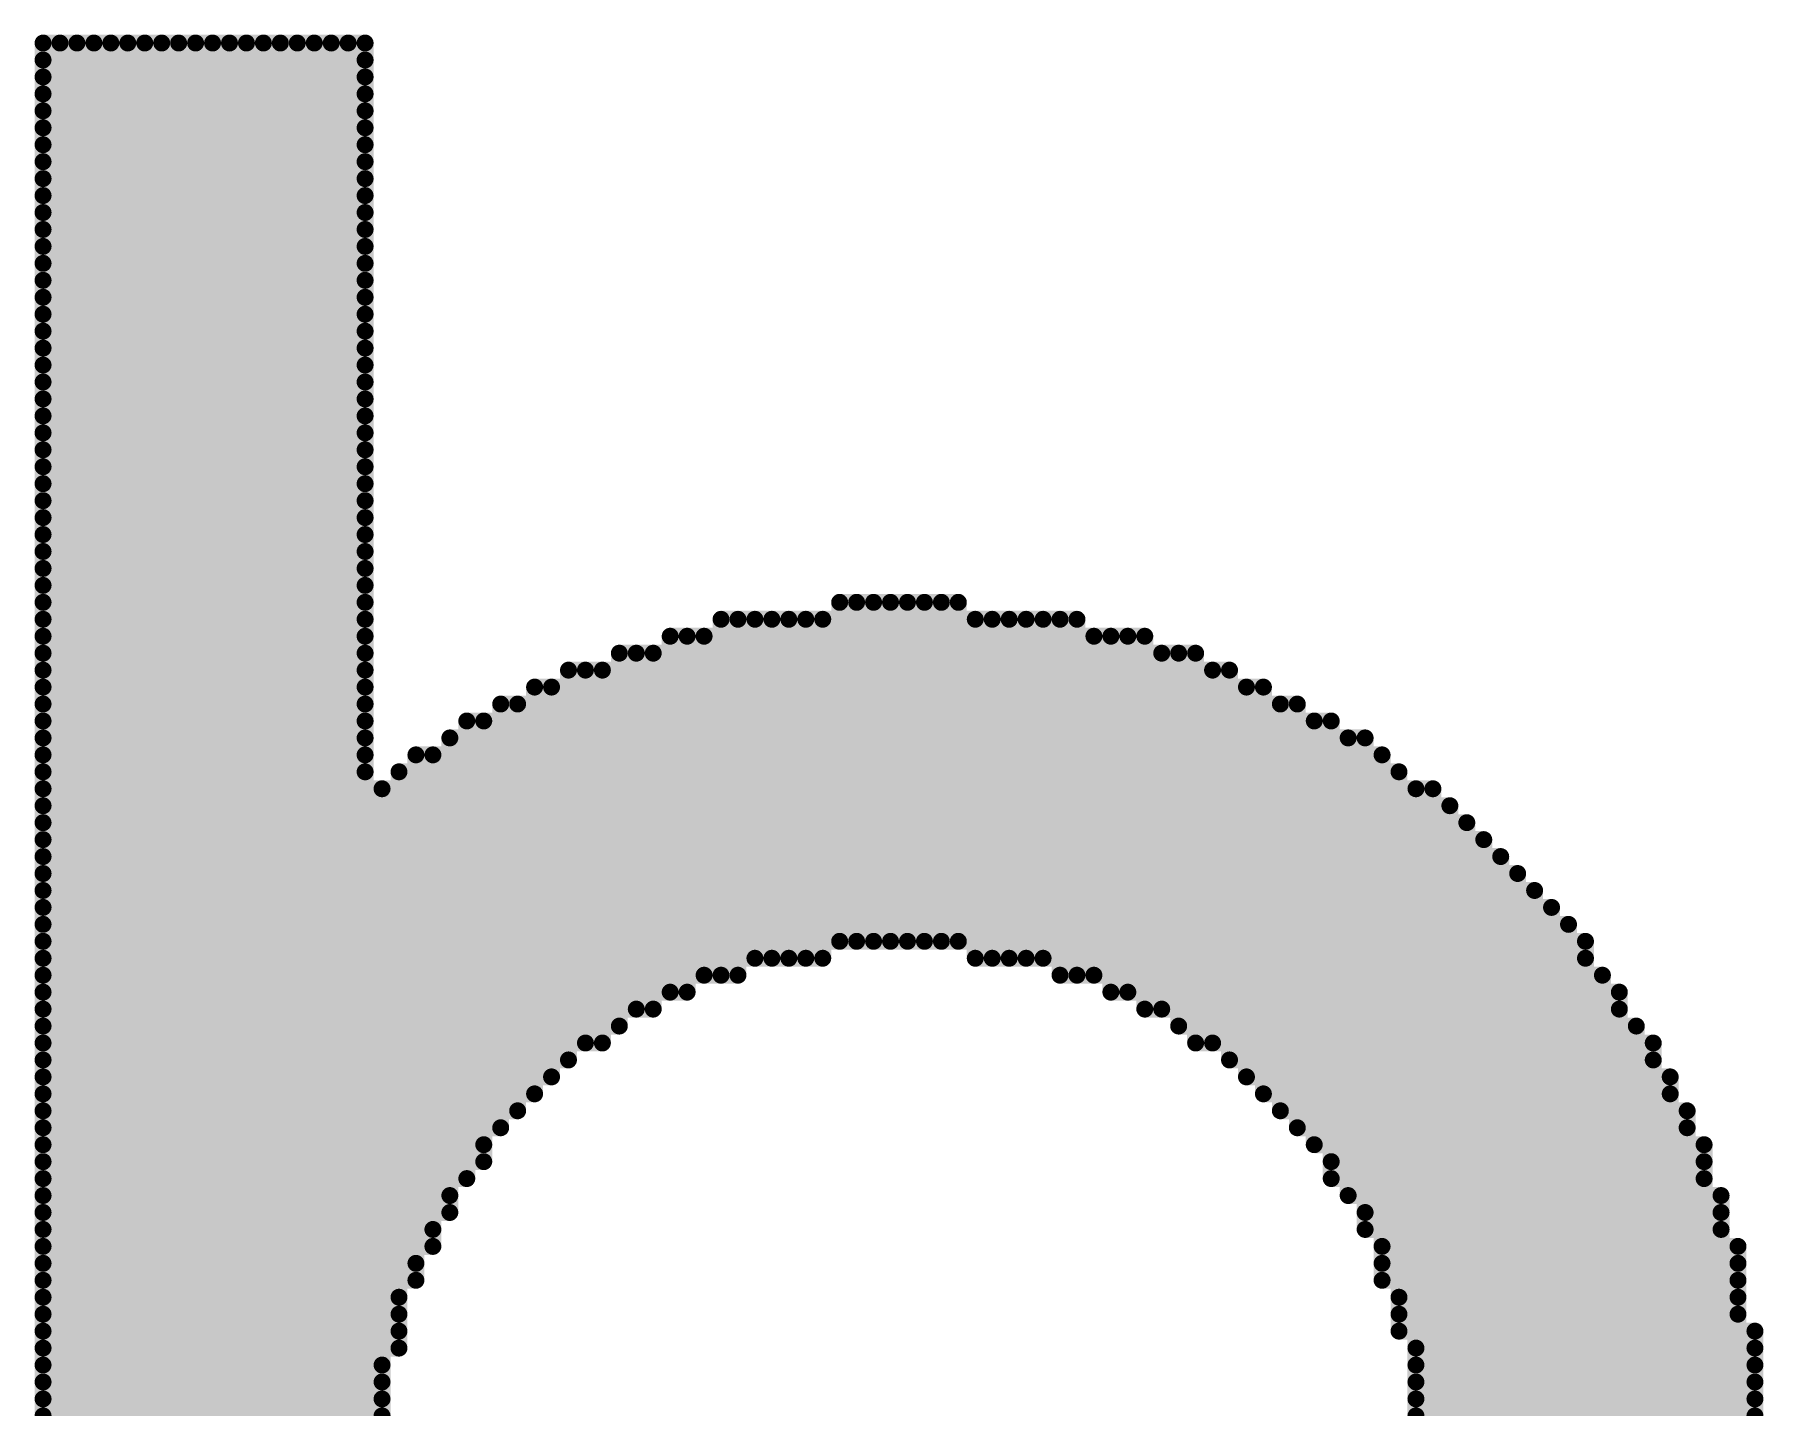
# Model space of a CAD drawing. Header units: millimetres. Extents: x 815.6 to 893.6, y 388.2 to 436.2.
# Drawn here: x 821.658 to 824.249, y 425.091 to 427.149 of the extents above; entities that cross this region are included whole.
import ezdxf

# ---------------------------------------------------------------- set-up
doc = ezdxf.new("R2010")
doc.units = ezdxf.units.MM
doc.layers.add('TOPOVERLAY', color=7, linetype='Continuous')

# ---------------------------------------------------------------- blocks, each defined once
blk = doc.blocks.new('10MM_9')
at = {"layer": 'TOPOVERLAY', "const_width": 0.0254}
for points in [[(-1.312342, 0.1397), (-1.312342, 2.4257)], [(-1.312342, 2.4257), (-0.829742, 2.4257)], [(-1.286942, 0.0127), (-1.286942, 2.4257)], [(-1.261542, -0.0889), (-1.261542, 2.4257)], [(-1.236142, -0.1651), (-1.236142, 2.4257)], [(-1.210742, -0.2159), (-1.210742, 2.4257)], [(-1.185342, -0.2667), (-1.185342, 2.4257)], [(-1.159942, -0.3175), (-1.159942, 2.4257)], [(-1.134542, -0.3683), (-1.134542, 2.4257)], [(-1.109142, -0.3937), (-1.109142, 2.4257)], [(-1.083742, -0.4445), (-1.083742, 2.4257)], [(-1.058342, -0.4699), (-1.058342, 2.4257)], [(-1.032942, -0.5207), (-1.032942, 2.4257)], [(-1.007542, -0.5461), (-1.007542, 2.4257)], [(-0.982142, -0.5715), (-0.982142, 2.4257)], [(-0.956742, -0.5969), (-0.956742, 2.4257)], [(-0.931342, -0.6223), (-0.931342, 2.4257)], [(-0.905942, -0.6477), (-0.905942, 2.4257)], [(-0.880542, -0.6731), (-0.880542, 2.4257)], [(-0.855142, -0.6985), (-0.855142, 2.4257)], [(-0.829742, -0.6985), (-0.829742, 2.4257)], [(-1.312342, 2.4003), (-0.829742, 2.4003)], [(-1.312342, 2.3749), (-0.829742, 2.3749)], [(-1.312342, 2.3495), (-0.829742, 2.3495)], [(-1.312342, 2.3241), (-0.829742, 2.3241)], [(-1.312342, 2.2987), (-0.829742, 2.2987)], [(-1.312342, 2.2733), (-0.829742, 2.2733)], [(-1.312342, 2.2479), (-0.829742, 2.2479)], [(-1.312342, 2.2225), (-0.829742, 2.2225)], [(-1.312342, 2.1971), (-0.829742, 2.1971)], [(-1.312342, 2.1717), (-0.829742, 2.1717)], [(-1.312342, 2.1463), (-0.829742, 2.1463)], [(-1.312342, 2.1209), (-0.829742, 2.1209)], [(-1.312342, 2.0955), (-0.829742, 2.0955)], [(-1.312342, 2.0701), (-0.829742, 2.0701)], [(-1.312342, 2.0447), (-0.829742, 2.0447)], [(-1.312342, 2.0193), (-0.829742, 2.0193)], [(-1.312342, 1.9939), (-0.829742, 1.9939)], [(-1.312342, 1.9685), (-0.829742, 1.9685)], [(-1.312342, 1.9431), (-0.829742, 1.9431)], [(-1.312342, 1.9177), (-0.829742, 1.9177)], [(-1.312342, 1.8923), (-0.829742, 1.8923)], [(-1.312342, 1.8669), (-0.829742, 1.8669)], [(-1.312342, 1.8415), (-0.829742, 1.8415)], [(-1.312342, 1.8161), (-0.829742, 1.8161)], [(-1.312342, 1.7907), (-0.829742, 1.7907)], [(-1.312342, 1.7653), (-0.829742, 1.7653)], [(-1.312342, 1.7399), (-0.829742, 1.7399)], [(-1.312342, 1.7145), (-0.829742, 1.7145)], [(-1.312342, 1.6891), (-0.829742, 1.6891)], [(-1.312342, 1.6637), (-0.829742, 1.6637)], [(-1.312342, 1.6383), (-0.829742, 1.6383)], [(-1.312342, 1.6129), (-0.829742, 1.6129)], [(-1.312342, 1.5875), (-0.829742, 1.5875)], [(-0.118542, 1.0795), (-0.118542, 1.5875)], [(-0.118542, 1.5875), (0.059258, 1.5875)], [(-0.093142, 1.0795), (-0.093142, 1.5875)], [(-0.067742, 1.0795), (-0.067742, 1.5875)], [(-0.042342, 1.0795), (-0.042342, 1.5875)], [(-0.016942, 1.0795), (-0.016942, 1.5875)], [(0.008458, 1.0795), (0.008458, 1.5875)], [(0.033858, 1.0795), (0.033858, 1.5875)], [(0.059258, 1.0795), (0.059258, 1.5875)], [(-1.312342, 1.5621), (-0.829742, 1.5621)], [(-0.296342, 1.0287), (-0.296342, 1.5621)], [(-0.296342, 1.5621), (0.237058, 1.5621)], [(-0.270942, 1.0287), (-0.270942, 1.5621)], [(-0.245542, 1.0541), (-0.245542, 1.5621)], [(-0.220142, 1.0541), (-0.220142, 1.5621)], [(-0.194742, 1.0541), (-0.194742, 1.5621)], [(-0.169342, 1.0541), (-0.169342, 1.5621)], [(-0.143942, 1.0541), (-0.143942, 1.5621)], [(0.084658, 1.0541), (0.084658, 1.5621)], [(0.110058, 1.0541), (0.110058, 1.5621)], [(0.135458, 1.0541), (0.135458, 1.5621)], [(0.160858, 1.0541), (0.160858, 1.5621)], [(0.186258, 1.0541), (0.186258, 1.5621)], [(0.211658, 1.0287), (0.211658, 1.5621)], [(0.237058, 1.0287), (0.237058, 1.5621)], [(-1.312342, 1.5367), (-0.829742, 1.5367)], [(-0.372542, 1.0033), (-0.372542, 1.5367)], [(-0.372542, 1.5367), (0.338658, 1.5367)], [(-0.347142, 1.0033), (-0.347142, 1.5367)], [(-0.321742, 1.0287), (-0.321742, 1.5367)], [(0.262458, 1.0287), (0.262458, 1.5367)], [(0.287858, 1.0033), (0.287858, 1.5367)], [(0.313258, 1.0033), (0.313258, 1.5367)], [(0.338658, 0.9779), (0.338658, 1.5367)], [(-1.312342, 1.5113), (-0.829742, 1.5113)], [(-0.448742, 0.9525), (-0.448742, 1.5113)], [(-0.448742, 1.5113), (0.414858, 1.5113)], [(-0.423342, 0.9779), (-0.423342, 1.5113)], [(-0.397942, 0.9779), (-0.397942, 1.5113)], [(0.364058, 0.9779), (0.364058, 1.5113)], [(0.389458, 0.9525), (0.389458, 1.5113)], [(0.414858, 0.9271), (0.414858, 1.5113)], [(-1.312342, 1.4859), (-0.829742, 1.4859)], [(-0.524942, 0.9017), (-0.524942, 1.4859)], [(-0.524942, 1.4859), (0.465658, 1.4859)], [(-0.499542, 0.9271), (-0.499542, 1.4859)], [(-0.474142, 0.9271), (-0.474142, 1.4859)], [(0.440258, 0.9271), (0.440258, 1.4859)], [(0.465658, 0.9017), (0.465658, 1.4859)], [(-1.312342, 1.4605), (-0.829742, 1.4605)], [(-0.575742, 0.8509), (-0.575742, 1.4605)], [(-0.575742, 1.4605), (0.516458, 1.4605)], [(-0.550342, 0.8763), (-0.550342, 1.4605)], [(0.491058, 0.8763), (0.491058, 1.4605)], [(0.516458, 0.8509), (0.516458, 1.4605)], [(-1.312342, 1.4351), (-0.829742, 1.4351)], [(-0.626542, 0.8001), (-0.626542, 1.4351)], [(-0.626542, 1.4351), (0.567258, 1.4351)], [(-0.601142, 0.8255), (-0.601142, 1.4351)], [(0.541858, 0.8255), (0.541858, 1.4351)], [(0.567258, 0.8001), (0.567258, 1.4351)], [(-1.312342, 1.4097), (-0.829742, 1.4097)], [(-0.677342, 0.7239), (-0.677342, 1.4097)], [(-0.677342, 1.4097), (0.618058, 1.4097)], [(-0.651942, 0.7493), (-0.651942, 1.4097)], [(0.592658, 0.7747), (0.592658, 1.4097)], [(0.618058, 0.7239), (0.618058, 1.4097)], [(-1.312342, 1.3843), (-0.829742, 1.3843)], [(-0.702742, 0.6731), (-0.702742, 1.3843)], [(-0.702742, 1.3843), (0.668858, 1.3843)], [(0.643458, 0.6985), (0.643458, 1.3843)], [(0.668858, 0.6477), (0.668858, 1.3843)], [(-1.312342, 1.3589), (-0.829742, 1.3589)], [(-0.753542, 0.5715), (-0.753542, 1.3589)], [(-0.753542, 1.3589), (0.694258, 1.3589)], [(-0.728142, 0.6223), (-0.728142, 1.3589)], [(0.694258, 0.5715), (0.694258, 1.3589)], [(-1.312342, 1.3335), (-0.829742, 1.3335)], [(-0.778942, 0.4699), (-0.778942, 1.3335)], [(-0.778942, 1.3335), (0.719658, 1.3335)], [(0.719658, 0.4953), (0.719658, 1.3335)], [(-1.312342, 1.3081), (0.770458, 1.3081)], [(-0.804342, -0.7239), (-0.804342, 1.3081)], [(0.745058, -0.7239), (0.745058, 1.3081)], [(0.770458, -0.7239), (0.770458, 1.3081)], [(-1.312342, 1.2827), (0.795858, 1.2827)], [(-1.312342, 1.2573), (0.821258, 1.2573)], [(0.795858, -0.6985), (0.795858, 1.2827)], [(0.821258, -0.6731), (0.821258, 1.2573)], [(-1.312342, 1.2319), (0.846658, 1.2319)], [(0.846658, -0.6477), (0.846658, 1.2319)], [(-1.312342, 1.2065), (0.872058, 1.2065)], [(0.872058, -0.6223), (0.872058, 1.2065)], [(-1.312342, 1.1811), (0.897458, 1.1811)], [(0.897458, -0.5969), (0.897458, 1.1811)], [(-1.312342, 1.1557), (0.922858, 1.1557)], [(0.922858, -0.5715), (0.922858, 1.1557)], [(-1.312342, 1.1303), (0.948258, 1.1303)], [(0.948258, -0.5461), (0.948258, 1.1303)], [(-1.312342, 1.1049), (0.973658, 1.1049)], [(0.973658, -0.5207), (0.973658, 1.1049)], [(-1.312342, 1.0795), (0.999058, 1.0795)], [(0.999058, -0.4953), (0.999058, 1.0795)], [(-1.312342, 1.0541), (-0.143942, 1.0541)], [(0.084658, 1.0541), (0.999058, 1.0541)], [(-1.312342, 1.0287), (-0.270942, 1.0287)], [(0.211658, 1.0287), (1.024458, 1.0287)], [(1.024458, -0.4445), (1.024458, 1.0287)], [(-1.312342, 1.0033), (-0.347142, 1.0033)], [(0.287858, 1.0033), (1.049858, 1.0033)], [(1.049858, -0.4191), (1.049858, 1.0033)], [(-1.312342, 0.9779), (-0.397942, 0.9779)], [(0.338658, 0.9779), (1.049858, 0.9779)], [(-1.312342, 0.9525), (-0.448742, 0.9525)], [(0.389458, 0.9525), (1.075258, 0.9525)], [(1.075258, -0.3683), (1.075258, 0.9525)], [(-1.312342, 0.9271), (-0.474142, 0.9271)], [(0.414858, 0.9271), (1.100658, 0.9271)], [(1.100658, -0.3429), (1.100658, 0.9271)], [(-1.312342, 0.9017), (-0.524942, 0.9017)], [(0.465658, 0.9017), (1.100658, 0.9017)], [(-1.312342, 0.8763), (-0.550342, 0.8763)], [(0.491058, 0.8763), (1.126058, 0.8763)], [(1.126058, -0.2921), (1.126058, 0.8763)], [(-1.312342, 0.8509), (-0.575742, 0.8509)], [(0.516458, 0.8509), (1.126058, 0.8509)], [(-1.312342, 0.8255), (-0.601142, 0.8255)], [(0.541858, 0.8255), (1.151458, 0.8255)], [(1.151458, -0.2413), (1.151458, 0.8255)], [(-1.312342, 0.8001), (-0.626542, 0.8001)], [(0.567258, 0.8001), (1.151458, 0.8001)], [(-1.312342, 0.7747), (-0.651942, 0.7747)], [(0.592658, 0.7747), (1.176858, 0.7747)], [(1.176858, -0.1651), (1.176858, 0.7747)], [(-1.312342, 0.7493), (-0.651942, 0.7493)], [(0.618058, 0.7493), (1.176858, 0.7493)], [(-1.312342, 0.7239), (-0.677342, 0.7239)], [(0.618058, 0.7239), (1.176858, 0.7239)], [(-1.312342, 0.6985), (-0.702742, 0.6985)], [(0.643458, 0.6985), (1.202258, 0.6985)], [(1.202258, -0.1143), (1.202258, 0.6985)], [(-1.312342, 0.6731), (-0.702742, 0.6731)], [(0.668858, 0.6731), (1.202258, 0.6731)], [(-1.312342, 0.6477), (-0.728142, 0.6477)], [(0.668858, 0.6477), (1.202258, 0.6477)], [(-1.312342, 0.6223), (-0.728142, 0.6223)], [(0.694258, 0.6223), (1.227658, 0.6223)], [(1.227658, -0.0381), (1.227658, 0.6223)], [(-1.312342, 0.5969), (-0.753542, 0.5969)], [(0.694258, 0.5969), (1.227658, 0.5969)], [(-1.312342, 0.5715), (-0.753542, 0.5715)], [(0.694258, 0.5715), (1.227658, 0.5715)], [(-1.312342, 0.5461), (-0.778942, 0.5461)], [(0.719658, 0.5461), (1.227658, 0.5461)], [(-1.312342, 0.5207), (-0.778942, 0.5207)], [(0.719658, 0.5207), (1.227658, 0.5207)], [(-1.312342, 0.4953), (-0.778942, 0.4953)], [(0.719658, 0.4953), (1.253058, 0.4953)], [(1.253058, 0.0889), (1.253058, 0.4953)], [(-1.312342, 0.4699), (-0.778942, 0.4699)], [(0.745058, 0.4699), (1.253058, 0.4699)], [(-1.312342, 0.4445), (-0.804342, 0.4445)], [(0.745058, 0.4445), (1.253058, 0.4445)], [(-1.312342, 0.4191), (-0.804342, 0.4191)], [(0.745058, 0.4191), (1.253058, 0.4191)], [(-1.312342, 0.3937), (-0.804342, 0.3937)], [(0.745058, 0.3937), (1.253058, 0.3937)], [(-1.312342, 0.3683), (-0.804342, 0.3683)], [(0.745058, 0.3683), (1.253058, 0.3683)]]:
    blk.add_lwpolyline(points, dxfattribs=at)
at = {"layer": 'TOPOVERLAY', "const_width": 0.0127}
for points in [[(-1.318692, 2.4257, 1), (-1.305992, 2.4257, 1)], [(-1.318692, 2.4257, 1), (-1.305992, 2.4257, 1)], [(-1.293292, 2.4257, 1), (-1.280592, 2.4257, 1)], [(-1.267892, 2.4257, 1), (-1.255192, 2.4257, 1)], [(-1.242492, 2.4257, 1), (-1.229792, 2.4257, 1)], [(-1.217092, 2.4257, 1), (-1.204392, 2.4257, 1)], [(-1.191692, 2.4257, 1), (-1.178992, 2.4257, 1)], [(-1.166292, 2.4257, 1), (-1.153592, 2.4257, 1)], [(-1.140892, 2.4257, 1), (-1.128192, 2.4257, 1)], [(-1.115492, 2.4257, 1), (-1.102792, 2.4257, 1)], [(-1.090092, 2.4257, 1), (-1.077392, 2.4257, 1)], [(-1.064692, 2.4257, 1), (-1.051992, 2.4257, 1)], [(-1.039292, 2.4257, 1), (-1.026592, 2.4257, 1)], [(-1.013892, 2.4257, 1), (-1.001192, 2.4257, 1)], [(-0.988492, 2.4257, 1), (-0.975792, 2.4257, 1)], [(-0.963092, 2.4257, 1), (-0.950392, 2.4257, 1)], [(-0.937692, 2.4257, 1), (-0.924992, 2.4257, 1)], [(-0.912292, 2.4257, 1), (-0.899592, 2.4257, 1)], [(-0.886892, 2.4257, 1), (-0.874192, 2.4257, 1)], [(-0.861492, 2.4257, 1), (-0.848792, 2.4257, 1)], [(-0.836092, 2.4257, 1), (-0.823392, 2.4257, 1)], [(-0.836092, 2.4257, 1), (-0.823392, 2.4257, 1)], [(-1.318692, 2.4003, 1), (-1.305992, 2.4003, 1)], [(-0.836092, 2.4003, 1), (-0.823392, 2.4003, 1)], [(-1.318692, 2.3749, 1), (-1.305992, 2.3749, 1)], [(-0.836092, 2.3749, 1), (-0.823392, 2.3749, 1)], [(-1.318692, 2.3495, 1), (-1.305992, 2.3495, 1)], [(-0.836092, 2.3495, 1), (-0.823392, 2.3495, 1)], [(-1.318692, 2.3241, 1), (-1.305992, 2.3241, 1)], [(-0.836092, 2.3241, 1), (-0.823392, 2.3241, 1)], [(-1.318692, 2.2987, 1), (-1.305992, 2.2987, 1)], [(-0.836092, 2.2987, 1), (-0.823392, 2.2987, 1)], [(-1.318692, 2.2733, 1), (-1.305992, 2.2733, 1)], [(-0.836092, 2.2733, 1), (-0.823392, 2.2733, 1)], [(-1.318692, 2.2479, 1), (-1.305992, 2.2479, 1)], [(-0.836092, 2.2479, 1), (-0.823392, 2.2479, 1)], [(-1.318692, 2.2225, 1), (-1.305992, 2.2225, 1)], [(-0.836092, 2.2225, 1), (-0.823392, 2.2225, 1)], [(-1.318692, 2.1971, 1), (-1.305992, 2.1971, 1)], [(-0.836092, 2.1971, 1), (-0.823392, 2.1971, 1)], [(-1.318692, 2.1717, 1), (-1.305992, 2.1717, 1)], [(-0.836092, 2.1717, 1), (-0.823392, 2.1717, 1)], [(-1.318692, 2.1463, 1), (-1.305992, 2.1463, 1)], [(-0.836092, 2.1463, 1), (-0.823392, 2.1463, 1)], [(-1.318692, 2.1209, 1), (-1.305992, 2.1209, 1)], [(-0.836092, 2.1209, 1), (-0.823392, 2.1209, 1)], [(-1.318692, 2.0955, 1), (-1.305992, 2.0955, 1)], [(-0.836092, 2.0955, 1), (-0.823392, 2.0955, 1)], [(-1.318692, 2.0701, 1), (-1.305992, 2.0701, 1)], [(-0.836092, 2.0701, 1), (-0.823392, 2.0701, 1)], [(-1.318692, 2.0447, 1), (-1.305992, 2.0447, 1)], [(-0.836092, 2.0447, 1), (-0.823392, 2.0447, 1)], [(-1.318692, 2.0193, 1), (-1.305992, 2.0193, 1)], [(-0.836092, 2.0193, 1), (-0.823392, 2.0193, 1)], [(-1.318692, 1.9939, 1), (-1.305992, 1.9939, 1)], [(-0.836092, 1.9939, 1), (-0.823392, 1.9939, 1)], [(-1.318692, 1.9685, 1), (-1.305992, 1.9685, 1)], [(-0.836092, 1.9685, 1), (-0.823392, 1.9685, 1)], [(-1.318692, 1.9431, 1), (-1.305992, 1.9431, 1)], [(-0.836092, 1.9431, 1), (-0.823392, 1.9431, 1)], [(-1.318692, 1.9177, 1), (-1.305992, 1.9177, 1)], [(-0.836092, 1.9177, 1), (-0.823392, 1.9177, 1)], [(-1.318692, 1.8923, 1), (-1.305992, 1.8923, 1)], [(-0.836092, 1.8923, 1), (-0.823392, 1.8923, 1)], [(-1.318692, 1.8669, 1), (-1.305992, 1.8669, 1)], [(-0.836092, 1.8669, 1), (-0.823392, 1.8669, 1)], [(-1.318692, 1.8415, 1), (-1.305992, 1.8415, 1)], [(-0.836092, 1.8415, 1), (-0.823392, 1.8415, 1)], [(-1.318692, 1.8161, 1), (-1.305992, 1.8161, 1)], [(-0.836092, 1.8161, 1), (-0.823392, 1.8161, 1)], [(-1.318692, 1.7907, 1), (-1.305992, 1.7907, 1)], [(-0.836092, 1.7907, 1), (-0.823392, 1.7907, 1)], [(-1.318692, 1.7653, 1), (-1.305992, 1.7653, 1)], [(-0.836092, 1.7653, 1), (-0.823392, 1.7653, 1)], [(-1.318692, 1.7399, 1), (-1.305992, 1.7399, 1)], [(-0.836092, 1.7399, 1), (-0.823392, 1.7399, 1)], [(-1.318692, 1.7145, 1), (-1.305992, 1.7145, 1)], [(-0.836092, 1.7145, 1), (-0.823392, 1.7145, 1)], [(-1.318692, 1.6891, 1), (-1.305992, 1.6891, 1)], [(-0.836092, 1.6891, 1), (-0.823392, 1.6891, 1)], [(-1.318692, 1.6637, 1), (-1.305992, 1.6637, 1)], [(-0.836092, 1.6637, 1), (-0.823392, 1.6637, 1)], [(-1.318692, 1.6383, 1), (-1.305992, 1.6383, 1)], [(-0.836092, 1.6383, 1), (-0.823392, 1.6383, 1)], [(-1.318692, 1.6129, 1), (-1.305992, 1.6129, 1)], [(-0.836092, 1.6129, 1), (-0.823392, 1.6129, 1)], [(-1.318692, 1.5875, 1), (-1.305992, 1.5875, 1)], [(-0.836092, 1.5875, 1), (-0.823392, 1.5875, 1)], [(-0.124892, 1.5875, 1), (-0.112192, 1.5875, 1)], [(-0.124892, 1.5875, 1), (-0.112192, 1.5875, 1)], [(-0.099492, 1.5875, 1), (-0.086792, 1.5875, 1)], [(-0.074092, 1.5875, 1), (-0.061392, 1.5875, 1)], [(-0.048692, 1.5875, 1), (-0.035992, 1.5875, 1)], [(-0.023292, 1.5875, 1), (-0.010592, 1.5875, 1)], [(0.002108, 1.5875, 1), (0.014808, 1.5875, 1)], [(0.027508, 1.5875, 1), (0.040208, 1.5875, 1)], [(0.052908, 1.5875, 1), (0.065608, 1.5875, 1)], [(0.052908, 1.5875, 1), (0.065608, 1.5875, 1)], [(-1.318692, 1.5621, 1), (-1.305992, 1.5621, 1)], [(-0.836092, 1.5621, 1), (-0.823392, 1.5621, 1)], [(-0.302692, 1.5621, 1), (-0.289992, 1.5621, 1)], [(-0.302692, 1.5621, 1), (-0.289992, 1.5621, 1)], [(-0.277292, 1.5621, 1), (-0.264592, 1.5621, 1)], [(-0.251892, 1.5621, 1), (-0.239192, 1.5621, 1)], [(-0.226492, 1.5621, 1), (-0.213792, 1.5621, 1)], [(-0.201092, 1.5621, 1), (-0.188392, 1.5621, 1)], [(-0.175692, 1.5621, 1), (-0.162992, 1.5621, 1)], [(-0.150292, 1.5621, 1), (-0.137592, 1.5621, 1)], [(0.078308, 1.5621, 1), (0.091008, 1.5621, 1)], [(0.103708, 1.5621, 1), (0.116408, 1.5621, 1)], [(0.129108, 1.5621, 1), (0.141808, 1.5621, 1)], [(0.154508, 1.5621, 1), (0.167208, 1.5621, 1)], [(0.179908, 1.5621, 1), (0.192608, 1.5621, 1)], [(0.205308, 1.5621, 1), (0.218008, 1.5621, 1)], [(0.230708, 1.5621, 1), (0.243408, 1.5621, 1)], [(0.230708, 1.5621, 1), (0.243408, 1.5621, 1)], [(-1.318692, 1.5367, 1), (-1.305992, 1.5367, 1)], [(-0.836092, 1.5367, 1), (-0.823392, 1.5367, 1)], [(-0.378892, 1.5367, 1), (-0.366192, 1.5367, 1)], [(-0.378892, 1.5367, 1), (-0.366192, 1.5367, 1)], [(-0.353492, 1.5367, 1), (-0.340792, 1.5367, 1)], [(-0.328092, 1.5367, 1), (-0.315392, 1.5367, 1)], [(0.256108, 1.5367, 1), (0.268808, 1.5367, 1)], [(0.281508, 1.5367, 1), (0.294208, 1.5367, 1)], [(0.306908, 1.5367, 1), (0.319608, 1.5367, 1)], [(0.332308, 1.5367, 1), (0.345008, 1.5367, 1)], [(0.332308, 1.5367, 1), (0.345008, 1.5367, 1)], [(-1.318692, 1.5113, 1), (-1.305992, 1.5113, 1)], [(-0.836092, 1.5113, 1), (-0.823392, 1.5113, 1)], [(-0.455092, 1.5113, 1), (-0.442392, 1.5113, 1)], [(-0.455092, 1.5113, 1), (-0.442392, 1.5113, 1)], [(-0.429692, 1.5113, 1), (-0.416992, 1.5113, 1)], [(-0.404292, 1.5113, 1), (-0.391592, 1.5113, 1)], [(0.357708, 1.5113, 1), (0.370408, 1.5113, 1)], [(0.383108, 1.5113, 1), (0.395808, 1.5113, 1)], [(0.408508, 1.5113, 1), (0.421208, 1.5113, 1)], [(0.408508, 1.5113, 1), (0.421208, 1.5113, 1)], [(-1.318692, 1.4859, 1), (-1.305992, 1.4859, 1)], [(-0.836092, 1.4859, 1), (-0.823392, 1.4859, 1)], [(-0.531292, 1.4859, 1), (-0.518592, 1.4859, 1)], [(-0.531292, 1.4859, 1), (-0.518592, 1.4859, 1)], [(-0.505892, 1.4859, 1), (-0.493192, 1.4859, 1)], [(-0.480492, 1.4859, 1), (-0.467792, 1.4859, 1)], [(0.433908, 1.4859, 1), (0.446608, 1.4859, 1)], [(0.459308, 1.4859, 1), (0.472008, 1.4859, 1)], [(0.459308, 1.4859, 1), (0.472008, 1.4859, 1)], [(-1.318692, 1.4605, 1), (-1.305992, 1.4605, 1)], [(-0.836092, 1.4605, 1), (-0.823392, 1.4605, 1)], [(-0.582092, 1.4605, 1), (-0.569392, 1.4605, 1)], [(-0.582092, 1.4605, 1), (-0.569392, 1.4605, 1)], [(-0.556692, 1.4605, 1), (-0.543992, 1.4605, 1)], [(0.484708, 1.4605, 1), (0.497408, 1.4605, 1)], [(0.510108, 1.4605, 1), (0.522808, 1.4605, 1)], [(0.510108, 1.4605, 1), (0.522808, 1.4605, 1)], [(-1.318692, 1.4351, 1), (-1.305992, 1.4351, 1)], [(-0.836092, 1.4351, 1), (-0.823392, 1.4351, 1)], [(-0.632892, 1.4351, 1), (-0.620192, 1.4351, 1)], [(-0.632892, 1.4351, 1), (-0.620192, 1.4351, 1)], [(-0.607492, 1.4351, 1), (-0.594792, 1.4351, 1)], [(0.535508, 1.4351, 1), (0.548208, 1.4351, 1)], [(0.560908, 1.4351, 1), (0.573608, 1.4351, 1)], [(0.560908, 1.4351, 1), (0.573608, 1.4351, 1)], [(-1.318692, 1.4097, 1), (-1.305992, 1.4097, 1)], [(-0.836092, 1.4097, 1), (-0.823392, 1.4097, 1)], [(-0.683692, 1.4097, 1), (-0.670992, 1.4097, 1)], [(-0.683692, 1.4097, 1), (-0.670992, 1.4097, 1)], [(-0.658292, 1.4097, 1), (-0.645592, 1.4097, 1)], [(0.586308, 1.4097, 1), (0.599008, 1.4097, 1)], [(0.611708, 1.4097, 1), (0.624408, 1.4097, 1)], [(0.611708, 1.4097, 1), (0.624408, 1.4097, 1)], [(-1.318692, 1.3843, 1), (-1.305992, 1.3843, 1)], [(-0.836092, 1.3843, 1), (-0.823392, 1.3843, 1)], [(-0.709092, 1.3843, 1), (-0.696392, 1.3843, 1)], [(-0.709092, 1.3843, 1), (-0.696392, 1.3843, 1)], [(0.637108, 1.3843, 1), (0.649808, 1.3843, 1)], [(0.662508, 1.3843, 1), (0.675208, 1.3843, 1)], [(0.662508, 1.3843, 1), (0.675208, 1.3843, 1)], [(-1.318692, 1.3589, 1), (-1.305992, 1.3589, 1)], [(-0.836092, 1.3589, 1), (-0.823392, 1.3589, 1)], [(-0.759892, 1.3589, 1), (-0.747192, 1.3589, 1)], [(-0.759892, 1.3589, 1), (-0.747192, 1.3589, 1)], [(-0.734492, 1.3589, 1), (-0.721792, 1.3589, 1)], [(0.687908, 1.3589, 1), (0.700608, 1.3589, 1)], [(0.687908, 1.3589, 1), (0.700608, 1.3589, 1)], [(-1.318692, 1.3335, 1), (-1.305992, 1.3335, 1)], [(-0.836092, 1.3335, 1), (-0.823392, 1.3335, 1)], [(-0.785292, 1.3335, 1), (-0.772592, 1.3335, 1)], [(-0.785292, 1.3335, 1), (-0.772592, 1.3335, 1)], [(0.713308, 1.3335, 1), (0.726008, 1.3335, 1)], [(0.713308, 1.3335, 1), (0.726008, 1.3335, 1)], [(-1.318692, 1.3081, 1), (-1.305992, 1.3081, 1)], [(-0.810692, 1.3081, 1), (-0.797992, 1.3081, 1)], [(0.738708, 1.3081, 1), (0.751408, 1.3081, 1)], [(0.764108, 1.3081, 1), (0.776808, 1.3081, 1)], [(0.764108, 1.3081, 1), (0.776808, 1.3081, 1)], [(-1.318692, 1.2827, 1), (-1.305992, 1.2827, 1)], [(-1.318692, 1.2573, 1), (-1.305992, 1.2573, 1)], [(0.789508, 1.2827, 1), (0.802208, 1.2827, 1)], [(0.789508, 1.2827, 1), (0.802208, 1.2827, 1)], [(0.814908, 1.2573, 1), (0.827608, 1.2573, 1)], [(0.814908, 1.2573, 1), (0.827608, 1.2573, 1)], [(-1.318692, 1.2319, 1), (-1.305992, 1.2319, 1)], [(0.840308, 1.2319, 1), (0.853008, 1.2319, 1)], [(0.840308, 1.2319, 1), (0.853008, 1.2319, 1)], [(-1.318692, 1.2065, 1), (-1.305992, 1.2065, 1)], [(0.865708, 1.2065, 1), (0.878408, 1.2065, 1)], [(0.865708, 1.2065, 1), (0.878408, 1.2065, 1)], [(-1.318692, 1.1811, 1), (-1.305992, 1.1811, 1)], [(0.891108, 1.1811, 1), (0.903808, 1.1811, 1)], [(0.891108, 1.1811, 1), (0.903808, 1.1811, 1)], [(-1.318692, 1.1557, 1), (-1.305992, 1.1557, 1)], [(0.916508, 1.1557, 1), (0.929208, 1.1557, 1)], [(0.916508, 1.1557, 1), (0.929208, 1.1557, 1)], [(-1.318692, 1.1303, 1), (-1.305992, 1.1303, 1)], [(0.941908, 1.1303, 1), (0.954608, 1.1303, 1)], [(0.941908, 1.1303, 1), (0.954608, 1.1303, 1)], [(-1.318692, 1.1049, 1), (-1.305992, 1.1049, 1)], [(0.967308, 1.1049, 1), (0.980008, 1.1049, 1)], [(0.967308, 1.1049, 1), (0.980008, 1.1049, 1)], [(-1.318692, 1.0795, 1), (-1.305992, 1.0795, 1)], [(-0.124892, 1.0795, 1), (-0.112192, 1.0795, 1)], [(-0.099492, 1.0795, 1), (-0.086792, 1.0795, 1)], [(-0.074092, 1.0795, 1), (-0.061392, 1.0795, 1)], [(-0.048692, 1.0795, 1), (-0.035992, 1.0795, 1)], [(-0.023292, 1.0795, 1), (-0.010592, 1.0795, 1)], [(0.002108, 1.0795, 1), (0.014808, 1.0795, 1)], [(0.027508, 1.0795, 1), (0.040208, 1.0795, 1)], [(0.052908, 1.0795, 1), (0.065608, 1.0795, 1)], [(0.992708, 1.0795, 1), (1.005408, 1.0795, 1)], [(0.992708, 1.0795, 1), (1.005408, 1.0795, 1)], [(-1.318692, 1.0541, 1), (-1.305992, 1.0541, 1)], [(-0.251892, 1.0541, 1), (-0.239192, 1.0541, 1)], [(-0.226492, 1.0541, 1), (-0.213792, 1.0541, 1)], [(-0.201092, 1.0541, 1), (-0.188392, 1.0541, 1)], [(-0.175692, 1.0541, 1), (-0.162992, 1.0541, 1)], [(-0.150292, 1.0541, 1), (-0.137592, 1.0541, 1)], [(-0.150292, 1.0541, 1), (-0.137592, 1.0541, 1)], [(0.078308, 1.0541, 1), (0.091008, 1.0541, 1)], [(0.078308, 1.0541, 1), (0.091008, 1.0541, 1)], [(0.103708, 1.0541, 1), (0.116408, 1.0541, 1)], [(0.129108, 1.0541, 1), (0.141808, 1.0541, 1)], [(0.154508, 1.0541, 1), (0.167208, 1.0541, 1)], [(0.179908, 1.0541, 1), (0.192608, 1.0541, 1)], [(0.992708, 1.0541, 1), (1.005408, 1.0541, 1)], [(-1.318692, 1.0287, 1), (-1.305992, 1.0287, 1)], [(-0.328092, 1.0287, 1), (-0.315392, 1.0287, 1)], [(-0.302692, 1.0287, 1), (-0.289992, 1.0287, 1)], [(-0.277292, 1.0287, 1), (-0.264592, 1.0287, 1)], [(-0.277292, 1.0287, 1), (-0.264592, 1.0287, 1)], [(0.205308, 1.0287, 1), (0.218008, 1.0287, 1)], [(0.205308, 1.0287, 1), (0.218008, 1.0287, 1)], [(0.230708, 1.0287, 1), (0.243408, 1.0287, 1)], [(0.256108, 1.0287, 1), (0.268808, 1.0287, 1)], [(1.018108, 1.0287, 1), (1.030808, 1.0287, 1)], [(1.018108, 1.0287, 1), (1.030808, 1.0287, 1)], [(-1.318692, 1.0033, 1), (-1.305992, 1.0033, 1)], [(-0.378892, 1.0033, 1), (-0.366192, 1.0033, 1)], [(-0.353492, 1.0033, 1), (-0.340792, 1.0033, 1)], [(-0.353492, 1.0033, 1), (-0.340792, 1.0033, 1)], [(0.281508, 1.0033, 1), (0.294208, 1.0033, 1)], [(0.281508, 1.0033, 1), (0.294208, 1.0033, 1)], [(0.306908, 1.0033, 1), (0.319608, 1.0033, 1)], [(1.043508, 1.0033, 1), (1.056208, 1.0033, 1)], [(1.043508, 1.0033, 1), (1.056208, 1.0033, 1)], [(-1.318692, 0.9779, 1), (-1.305992, 0.9779, 1)], [(-0.429692, 0.9779, 1), (-0.416992, 0.9779, 1)], [(-0.404292, 0.9779, 1), (-0.391592, 0.9779, 1)], [(-0.404292, 0.9779, 1), (-0.391592, 0.9779, 1)], [(0.332308, 0.9779, 1), (0.345008, 0.9779, 1)], [(0.332308, 0.9779, 1), (0.345008, 0.9779, 1)], [(0.357708, 0.9779, 1), (0.370408, 0.9779, 1)], [(1.043508, 0.9779, 1), (1.056208, 0.9779, 1)], [(-1.318692, 0.9525, 1), (-1.305992, 0.9525, 1)], [(-0.455092, 0.9525, 1), (-0.442392, 0.9525, 1)], [(-0.455092, 0.9525, 1), (-0.442392, 0.9525, 1)], [(0.383108, 0.9525, 1), (0.395808, 0.9525, 1)], [(0.383108, 0.9525, 1), (0.395808, 0.9525, 1)], [(1.068908, 0.9525, 1), (1.081608, 0.9525, 1)], [(1.068908, 0.9525, 1), (1.081608, 0.9525, 1)], [(-1.318692, 0.9271, 1), (-1.305992, 0.9271, 1)], [(-0.505892, 0.9271, 1), (-0.493192, 0.9271, 1)], [(-0.480492, 0.9271, 1), (-0.467792, 0.9271, 1)], [(-0.480492, 0.9271, 1), (-0.467792, 0.9271, 1)], [(0.408508, 0.9271, 1), (0.421208, 0.9271, 1)], [(0.408508, 0.9271, 1), (0.421208, 0.9271, 1)], [(0.433908, 0.9271, 1), (0.446608, 0.9271, 1)], [(1.094308, 0.9271, 1), (1.107008, 0.9271, 1)], [(1.094308, 0.9271, 1), (1.107008, 0.9271, 1)], [(-1.318692, 0.9017, 1), (-1.305992, 0.9017, 1)], [(-0.531292, 0.9017, 1), (-0.518592, 0.9017, 1)], [(-0.531292, 0.9017, 1), (-0.518592, 0.9017, 1)], [(0.459308, 0.9017, 1), (0.472008, 0.9017, 1)], [(0.459308, 0.9017, 1), (0.472008, 0.9017, 1)], [(1.094308, 0.9017, 1), (1.107008, 0.9017, 1)], [(-1.318692, 0.8763, 1), (-1.305992, 0.8763, 1)], [(-0.556692, 0.8763, 1), (-0.543992, 0.8763, 1)], [(-0.556692, 0.8763, 1), (-0.543992, 0.8763, 1)], [(0.484708, 0.8763, 1), (0.497408, 0.8763, 1)], [(0.484708, 0.8763, 1), (0.497408, 0.8763, 1)], [(1.119708, 0.8763, 1), (1.132408, 0.8763, 1)], [(1.119708, 0.8763, 1), (1.132408, 0.8763, 1)], [(-1.318692, 0.8509, 1), (-1.305992, 0.8509, 1)], [(-0.582092, 0.8509, 1), (-0.569392, 0.8509, 1)], [(-0.582092, 0.8509, 1), (-0.569392, 0.8509, 1)], [(0.510108, 0.8509, 1), (0.522808, 0.8509, 1)], [(0.510108, 0.8509, 1), (0.522808, 0.8509, 1)], [(1.119708, 0.8509, 1), (1.132408, 0.8509, 1)], [(-1.318692, 0.8255, 1), (-1.305992, 0.8255, 1)], [(-0.607492, 0.8255, 1), (-0.594792, 0.8255, 1)], [(-0.607492, 0.8255, 1), (-0.594792, 0.8255, 1)], [(0.535508, 0.8255, 1), (0.548208, 0.8255, 1)], [(0.535508, 0.8255, 1), (0.548208, 0.8255, 1)], [(1.145108, 0.8255, 1), (1.157808, 0.8255, 1)], [(1.145108, 0.8255, 1), (1.157808, 0.8255, 1)], [(-1.318692, 0.8001, 1), (-1.305992, 0.8001, 1)], [(-0.632892, 0.8001, 1), (-0.620192, 0.8001, 1)], [(-0.632892, 0.8001, 1), (-0.620192, 0.8001, 1)], [(0.560908, 0.8001, 1), (0.573608, 0.8001, 1)], [(0.560908, 0.8001, 1), (0.573608, 0.8001, 1)], [(1.145108, 0.8001, 1), (1.157808, 0.8001, 1)], [(-1.318692, 0.7747, 1), (-1.305992, 0.7747, 1)], [(-0.658292, 0.7747, 1), (-0.645592, 0.7747, 1)], [(0.586308, 0.7747, 1), (0.599008, 0.7747, 1)], [(0.586308, 0.7747, 1), (0.599008, 0.7747, 1)], [(1.170508, 0.7747, 1), (1.183208, 0.7747, 1)], [(1.170508, 0.7747, 1), (1.183208, 0.7747, 1)], [(-1.318692, 0.7493, 1), (-1.305992, 0.7493, 1)], [(-0.658292, 0.7493, 1), (-0.645592, 0.7493, 1)], [(-0.658292, 0.7493, 1), (-0.645592, 0.7493, 1)], [(0.611708, 0.7493, 1), (0.624408, 0.7493, 1)], [(1.170508, 0.7493, 1), (1.183208, 0.7493, 1)], [(-1.318692, 0.7239, 1), (-1.305992, 0.7239, 1)], [(-0.683692, 0.7239, 1), (-0.670992, 0.7239, 1)], [(-0.683692, 0.7239, 1), (-0.670992, 0.7239, 1)], [(0.611708, 0.7239, 1), (0.624408, 0.7239, 1)], [(0.611708, 0.7239, 1), (0.624408, 0.7239, 1)], [(1.170508, 0.7239, 1), (1.183208, 0.7239, 1)], [(-1.318692, 0.6985, 1), (-1.305992, 0.6985, 1)], [(-0.709092, 0.6985, 1), (-0.696392, 0.6985, 1)], [(0.637108, 0.6985, 1), (0.649808, 0.6985, 1)], [(0.637108, 0.6985, 1), (0.649808, 0.6985, 1)], [(1.195908, 0.6985, 1), (1.208608, 0.6985, 1)], [(1.195908, 0.6985, 1), (1.208608, 0.6985, 1)], [(-1.318692, 0.6731, 1), (-1.305992, 0.6731, 1)], [(-0.709092, 0.6731, 1), (-0.696392, 0.6731, 1)], [(-0.709092, 0.6731, 1), (-0.696392, 0.6731, 1)], [(0.662508, 0.6731, 1), (0.675208, 0.6731, 1)], [(1.195908, 0.6731, 1), (1.208608, 0.6731, 1)], [(-1.318692, 0.6477, 1), (-1.305992, 0.6477, 1)], [(-0.734492, 0.6477, 1), (-0.721792, 0.6477, 1)], [(0.662508, 0.6477, 1), (0.675208, 0.6477, 1)], [(0.662508, 0.6477, 1), (0.675208, 0.6477, 1)], [(1.195908, 0.6477, 1), (1.208608, 0.6477, 1)], [(-1.318692, 0.6223, 1), (-1.305992, 0.6223, 1)], [(-0.734492, 0.6223, 1), (-0.721792, 0.6223, 1)], [(-0.734492, 0.6223, 1), (-0.721792, 0.6223, 1)], [(0.687908, 0.6223, 1), (0.700608, 0.6223, 1)], [(1.221308, 0.6223, 1), (1.234008, 0.6223, 1)], [(1.221308, 0.6223, 1), (1.234008, 0.6223, 1)], [(-1.318692, 0.5969, 1), (-1.305992, 0.5969, 1)], [(-0.759892, 0.5969, 1), (-0.747192, 0.5969, 1)], [(0.687908, 0.5969, 1), (0.700608, 0.5969, 1)], [(1.221308, 0.5969, 1), (1.234008, 0.5969, 1)], [(-1.318692, 0.5715, 1), (-1.305992, 0.5715, 1)], [(-0.759892, 0.5715, 1), (-0.747192, 0.5715, 1)], [(-0.759892, 0.5715, 1), (-0.747192, 0.5715, 1)], [(0.687908, 0.5715, 1), (0.700608, 0.5715, 1)], [(0.687908, 0.5715, 1), (0.700608, 0.5715, 1)], [(1.221308, 0.5715, 1), (1.234008, 0.5715, 1)], [(-1.318692, 0.5461, 1), (-1.305992, 0.5461, 1)], [(-0.785292, 0.5461, 1), (-0.772592, 0.5461, 1)], [(0.713308, 0.5461, 1), (0.726008, 0.5461, 1)], [(1.221308, 0.5461, 1), (1.234008, 0.5461, 1)], [(-1.318692, 0.5207, 1), (-1.305992, 0.5207, 1)], [(-0.785292, 0.5207, 1), (-0.772592, 0.5207, 1)], [(0.713308, 0.5207, 1), (0.726008, 0.5207, 1)], [(1.221308, 0.5207, 1), (1.234008, 0.5207, 1)], [(-1.318692, 0.4953, 1), (-1.305992, 0.4953, 1)], [(-0.785292, 0.4953, 1), (-0.772592, 0.4953, 1)], [(0.713308, 0.4953, 1), (0.726008, 0.4953, 1)], [(0.713308, 0.4953, 1), (0.726008, 0.4953, 1)], [(1.246708, 0.4953, 1), (1.259408, 0.4953, 1)], [(1.246708, 0.4953, 1), (1.259408, 0.4953, 1)], [(-1.318692, 0.4699, 1), (-1.305992, 0.4699, 1)], [(-0.785292, 0.4699, 1), (-0.772592, 0.4699, 1)], [(-0.785292, 0.4699, 1), (-0.772592, 0.4699, 1)], [(0.738708, 0.4699, 1), (0.751408, 0.4699, 1)], [(1.246708, 0.4699, 1), (1.259408, 0.4699, 1)], [(-1.318692, 0.4445, 1), (-1.305992, 0.4445, 1)], [(-0.810692, 0.4445, 1), (-0.797992, 0.4445, 1)], [(0.738708, 0.4445, 1), (0.751408, 0.4445, 1)], [(1.246708, 0.4445, 1), (1.259408, 0.4445, 1)], [(-1.318692, 0.4191, 1), (-1.305992, 0.4191, 1)], [(-0.810692, 0.4191, 1), (-0.797992, 0.4191, 1)], [(0.738708, 0.4191, 1), (0.751408, 0.4191, 1)], [(1.246708, 0.4191, 1), (1.259408, 0.4191, 1)], [(-1.318692, 0.3937, 1), (-1.305992, 0.3937, 1)], [(-0.810692, 0.3937, 1), (-0.797992, 0.3937, 1)], [(0.738708, 0.3937, 1), (0.751408, 0.3937, 1)], [(1.246708, 0.3937, 1), (1.259408, 0.3937, 1)], [(-1.318692, 0.3683, 1), (-1.305992, 0.3683, 1)], [(-0.810692, 0.3683, 1), (-0.797992, 0.3683, 1)], [(0.738708, 0.3683, 1), (0.751408, 0.3683, 1)], [(1.246708, 0.3683, 1), (1.259408, 0.3683, 1)]]:
    blk.add_lwpolyline(points, format="xyb", close=True, dxfattribs=at)

msp = doc.modelspace()

# ---------------------------------------------------------------- block references
msp.add_blockref('10MM_9', (822.9831, 424.7104))

doc.saveas('drawing.dxf')
